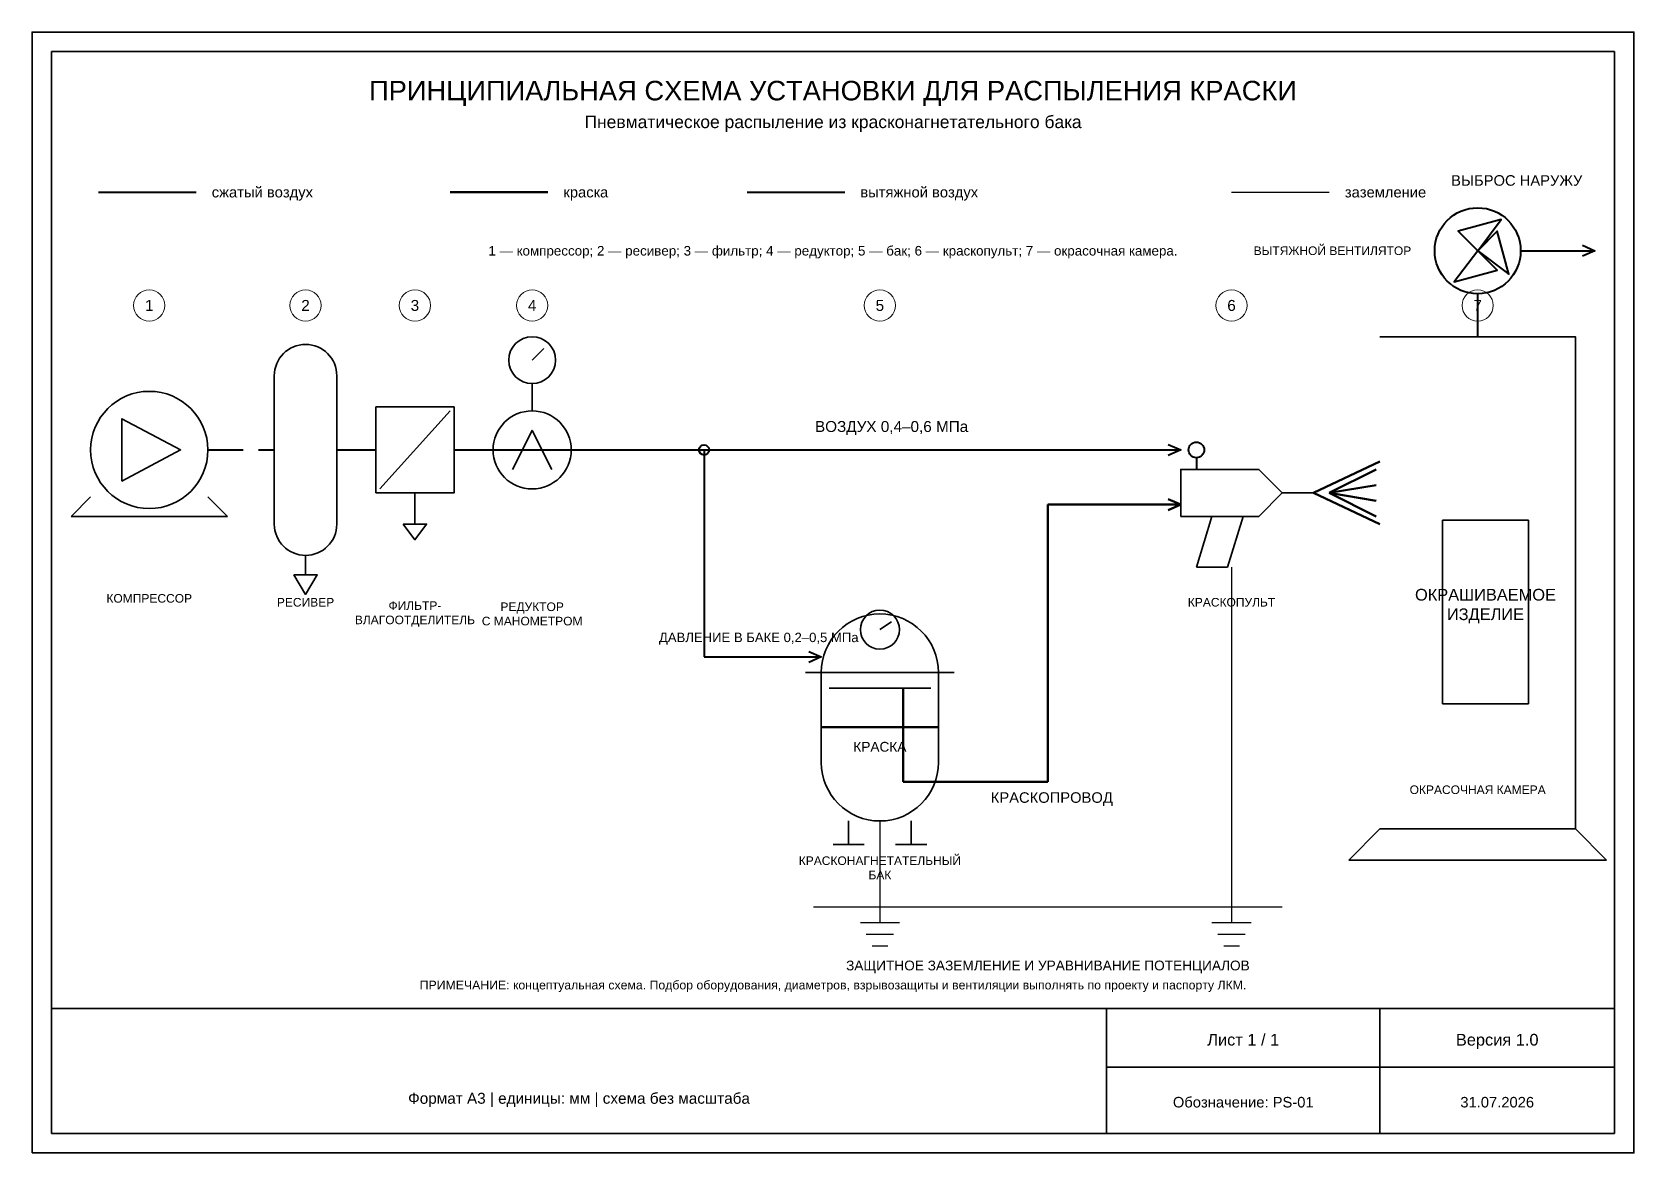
# Model space of a CAD drawing. Header units: millimetres. Extents: x 5 to 415, y 5 to 292.
import ezdxf
from ezdxf.enums import TextEntityAlignment as Align

# ---------------------------------------------------------------- set-up
doc = ezdxf.new("R2010")
doc.units = ezdxf.units.MM
for name, color, linetype, lineweight in [('AIR', 5, 'Continuous', 40), ('EQUIPMENT', 7, 'Continuous', 35), ('EXHAUST', 3, 'Continuous', 40), ('FRAME', 7, 'Continuous', 35), ('GROUND', 2, 'Continuous', 25), ('PAINT', 1, 'Continuous', 50), ('TEXT', 7, 'Continuous', 18)]:
    doc.layers.add(name, color=color, linetype=linetype, lineweight=lineweight)
doc.styles.add('Schematic', font='Arial.ttf')

msp = doc.modelspace()

# ---------------------------------------------------------------- linework, layer by layer
at = {"layer": 'AIR', "linetype": 'CONTINUOUS'}
for p, q in [((22, 251), (47, 251)), ((50, 185), (59, 185)), ((63, 185), (67, 185)), ((83, 185), (93, 185)), ((113, 185), (123, 185)), ((123, 185), (143, 185)), ((143, 185), (158, 185)), ((158, 185), (299, 185)), ((177, 185), (177, 132)), ((303, 183), (303, 180)), ((177, 132), (207, 132))]:
    msp.add_line(p, q, dxfattribs=at)
at = {"layer": 'AIR'}
for points in [[(295.8, 186.4), (299, 185), (295.8, 183.6)], [(203.8, 133.4), (207, 132), (203.8, 130.6)]]:
    msp.add_lwpolyline(points, dxfattribs=at)
for centre, radius in [((177, 185), 1.3), ((303, 185), 2)]:
    msp.add_circle(centre, radius, dxfattribs=at)
at = {"layer": 'EQUIPMENT', "linetype": 'CONTINUOUS'}
for p, q in [((133, 208), (136, 211)), ((67, 166), (67, 204)), ((83, 166), (83, 204)), ((133, 195), (133, 202)), ((94, 175), (112, 195)), ((20, 173), (15, 168)), ((50, 173), (55, 168)), ((103, 174), (103, 166)), ((325, 174), (333, 174)), ((15, 168), (55, 168)), ((307, 168), (303, 155)), ((311, 155), (315, 168)), ((75, 158), (75, 153)), ((303, 155), (311, 155)), ((222, 139), (225, 141)), ((203, 128), (241, 128)), ((207, 105), (207, 128)), ((237, 105), (237, 128)), ((209, 124), (235, 124)), ((214, 90), (214, 84)), ((230, 90), (230, 84)), ((350, 88), (342, 80)), ((400, 88), (408, 80)), ((210, 84), (218, 84)), ((226, 84), (234, 84)), ((342, 80), (408, 80))]:
    msp.add_line(p, q, dxfattribs=at)
at = {"layer": 'EQUIPMENT'}
for points in [[(350, 88), (400, 88), (400, 214), (350, 214)], [(128, 180), (133, 190), (138, 180)]]:
    msp.add_lwpolyline(points, dxfattribs=at)
for points in [[(28, 177), (28, 193), (43, 185)], [(93, 174), (113, 174), (113, 196), (93, 196)], [(299, 168), (319, 168), (325, 174), (319, 180), (299, 180)], [(100, 166), (106, 166), (103, 162)], [(366, 120), (388, 120), (388, 167), (366, 167)], [(72, 153), (78, 153), (75, 148)]]:
    msp.add_lwpolyline(points, close=True, dxfattribs=at)
for centre, radius in [((133, 208), 6), ((35, 185), 15), ((133, 185), 10), ((222, 139), 5)]:
    msp.add_circle(centre, radius, dxfattribs=at)
for centre, radius, start, end in [((75, 204), 8, 0, 180), ((75, 166), 8, 180, 360), ((222, 128), 15, 0, 180), ((222, 105), 15, 180, 360)]:
    msp.add_arc(centre, radius, start, end, dxfattribs=at)
at = {"layer": 'EXHAUST', "linetype": 'CONTINUOUS'}
for p, q in [((188, 251), (213, 251)), ((386, 236), (405, 236)), ((375, 214), (375, 225))]:
    msp.add_line(p, q, dxfattribs=at)
at = {"layer": 'EXHAUST'}
for points in [[(375, 236), (381, 244), (370, 241)], [(375, 236), (383, 230), (380, 241)], [(375, 236), (369, 228), (380, 231)]]:
    msp.add_lwpolyline(points, close=True, dxfattribs=at)
msp.add_lwpolyline([(401.8, 237.4), (405, 236), (401.8, 234.6)], dxfattribs=at)
msp.add_circle((375, 236), 11, dxfattribs=at)
at = {"layer": 'FRAME', "linetype": 'CONTINUOUS'}
for p, q in [((10, 42), (410, 42)), ((280, 10), (280, 42)), ((350, 10), (350, 42)), ((280, 27), (410, 27))]:
    msp.add_line(p, q, dxfattribs=at)
at = {"layer": 'FRAME'}
for points in [[(5, 5), (415, 5), (415, 292), (5, 292)], [(10, 10), (410, 10), (410, 287), (10, 287)]]:
    msp.add_lwpolyline(points, close=True, dxfattribs=at)
at = {"layer": 'GROUND', "linetype": 'CONTINUOUS'}
for p, q in [((312, 251), (337, 251)), ((312, 155), (312, 68)), ((222, 90), (222, 68)), ((205, 68), (325, 68)), ((222, 68), (222, 64)), ((312, 68), (312, 64)), ((217, 64), (227, 64)), ((307, 64), (317, 64)), ((218.5, 61), (225.5, 61)), ((220, 58), (224, 58)), ((308.5, 61), (315.5, 61)), ((310, 58), (314, 58))]:
    msp.add_line(p, q, dxfattribs=at)
at = {"layer": 'PAINT', "linetype": 'CONTINUOUS'}
for p, q in [((112, 251), (137, 251)), ((333, 174), (350, 182)), ((337, 174), (349, 180)), ((333, 174), (350, 166)), ((337, 174), (349, 176)), ((337, 174), (349, 168)), ((337, 174), (349, 172)), ((265, 100), (265, 171)), ((265, 171), (299, 171)), ((228, 124), (228, 119)), ((228, 119), (228, 100)), ((207, 114), (237, 114)), ((228, 100), (265, 100))]:
    msp.add_line(p, q, dxfattribs=at)
at = {"layer": 'PAINT'}
msp.add_lwpolyline([(295.8, 172.4), (299, 171), (295.8, 169.6)], dxfattribs=at)
at = {"layer": 'TEXT'}
for centre in [(35, 222), (75, 222), (103, 222), (133, 222), (222, 222), (312, 222), (375, 222)]:
    msp.add_circle(centre, 4, dxfattribs=at)

# ---------------------------------------------------------------- texts
at = {"layer": 'AIR', "style": 'Schematic'}
for s, height, p in [('ВОЗДУХ 0,4–0,6 МПа', 2.8, (225, 191)), ('ДАВЛЕНИЕ В БАКЕ 0,2–0,5 МПа', 2.4, (191, 137))]:
    msp.add_text(s, height=height, dxfattribs=at).set_placement(p, align=Align.MIDDLE_CENTER)
at = {"layer": 'EXHAUST', "style": 'Schematic'}
msp.add_text('ВЫБРОС НАРУЖУ', height=2.7, dxfattribs=at).set_placement((385, 254), align=Align.MIDDLE_CENTER)
msp.add_text('ВЫТЯЖНОЙ ВЕНТИЛЯТОР', height=2.2, dxfattribs=at).set_placement((358, 236), align=Align.MIDDLE_RIGHT)
at = {"layer": 'GROUND', "style": 'Schematic'}
msp.add_text('ЗАЩИТНОЕ ЗАЗЕМЛЕНИЕ И УРАВНИВАНИЕ ПОТЕНЦИАЛОВ', height=2.5, dxfattribs=at).set_placement((265, 53), align=Align.MIDDLE_CENTER)
at = {"layer": 'PAINT', "style": 'Schematic'}
for s, height, p in [('КРАСКА', 2.5, (222, 109)), ('КРАСКОПРОВОД', 2.7, (266, 96))]:
    msp.add_text(s, height=height, dxfattribs=at).set_placement(p, align=Align.MIDDLE_CENTER)
at = {"layer": 'TEXT', "style": 'Schematic'}
for s, height, p in [('ПРИНЦИПИАЛЬНАЯ СХЕМА УСТАНОВКИ ДЛЯ РАСПЫЛЕНИЯ КРАСКИ', 5, (210, 277)), ('Пневматическое распыление из красконагнетательного бака', 3.2, (210, 269)), ('1 — компрессор; 2 — ресивер; 3 — фильтр; 4 — редуктор; 5 — бак; 6 — краскопульт; 7 — окрасочная камера.', 2.45, (210, 236)), ('1', 2.8, (35, 222)), ('2', 2.8, (75, 222)), ('3', 2.8, (103, 222)), ('4', 2.8, (133, 222)), ('5', 2.8, (222, 222)), ('6', 2.8, (312, 222)), ('7', 2.8, (375, 222)), ('КОМПРЕССОР', 2.2, (35, 147)), ('РЕСИВЕР', 2.2, (75, 146)), ('КРАСКОПУЛЬТ', 2.2, (312, 146)), ('ОКРАСОЧНАЯ КАМЕРА', 2.2, (375, 98)), ('ПРИМЕЧАНИЕ: концептуальная схема. Подбор оборудования, диаметров, взрывозащиты и вентиляции выполнять по проекту и паспорту ЛКМ.', 2.25, (210, 48)), ('Лист 1 / 1', 3, (315, 34)), ('Версия 1.0', 3, (380, 34)), ('Формат A3 | единицы: мм | схема без масштаба', 2.8, (145, 19)), ('Обозначение: PS-01', 2.7, (315, 18)), ('31.07.2026', 2.7, (380, 18))]:
    msp.add_text(s, height=height, dxfattribs=at).set_placement(p, align=Align.MIDDLE_CENTER)
for s, p in [('сжатый воздух', (51, 251)), ('краска', (141, 251)), ('вытяжной воздух', (217, 251)), ('заземление', (341, 251))]:
    msp.add_text(s, height=2.7, dxfattribs=at).set_placement(p, align=Align.MIDDLE_LEFT)
at = {"layer": 'TEXT', "attachment_point": 5, "style": 'Schematic'}
for s, insert, char_height in [('ОКРАШИВАЕМОЕ\\PИЗДЕЛИЕ', (377, 145), 3), ('ФИЛЬТР-\\PВЛАГООТДЕЛИТЕЛЬ', (103, 143), 2.2), ('РЕДУКТОР\\PС МАНОМЕТРОМ', (133, 143), 2.2), ('КРАСКОНАГНЕТАТЕЛЬНЫЙ\\PБАК', (222, 78), 2.2)]:
    msp.add_mtext(s, dxfattribs=dict(at, insert=insert, char_height=char_height))

doc.saveas('drawing.dxf')
